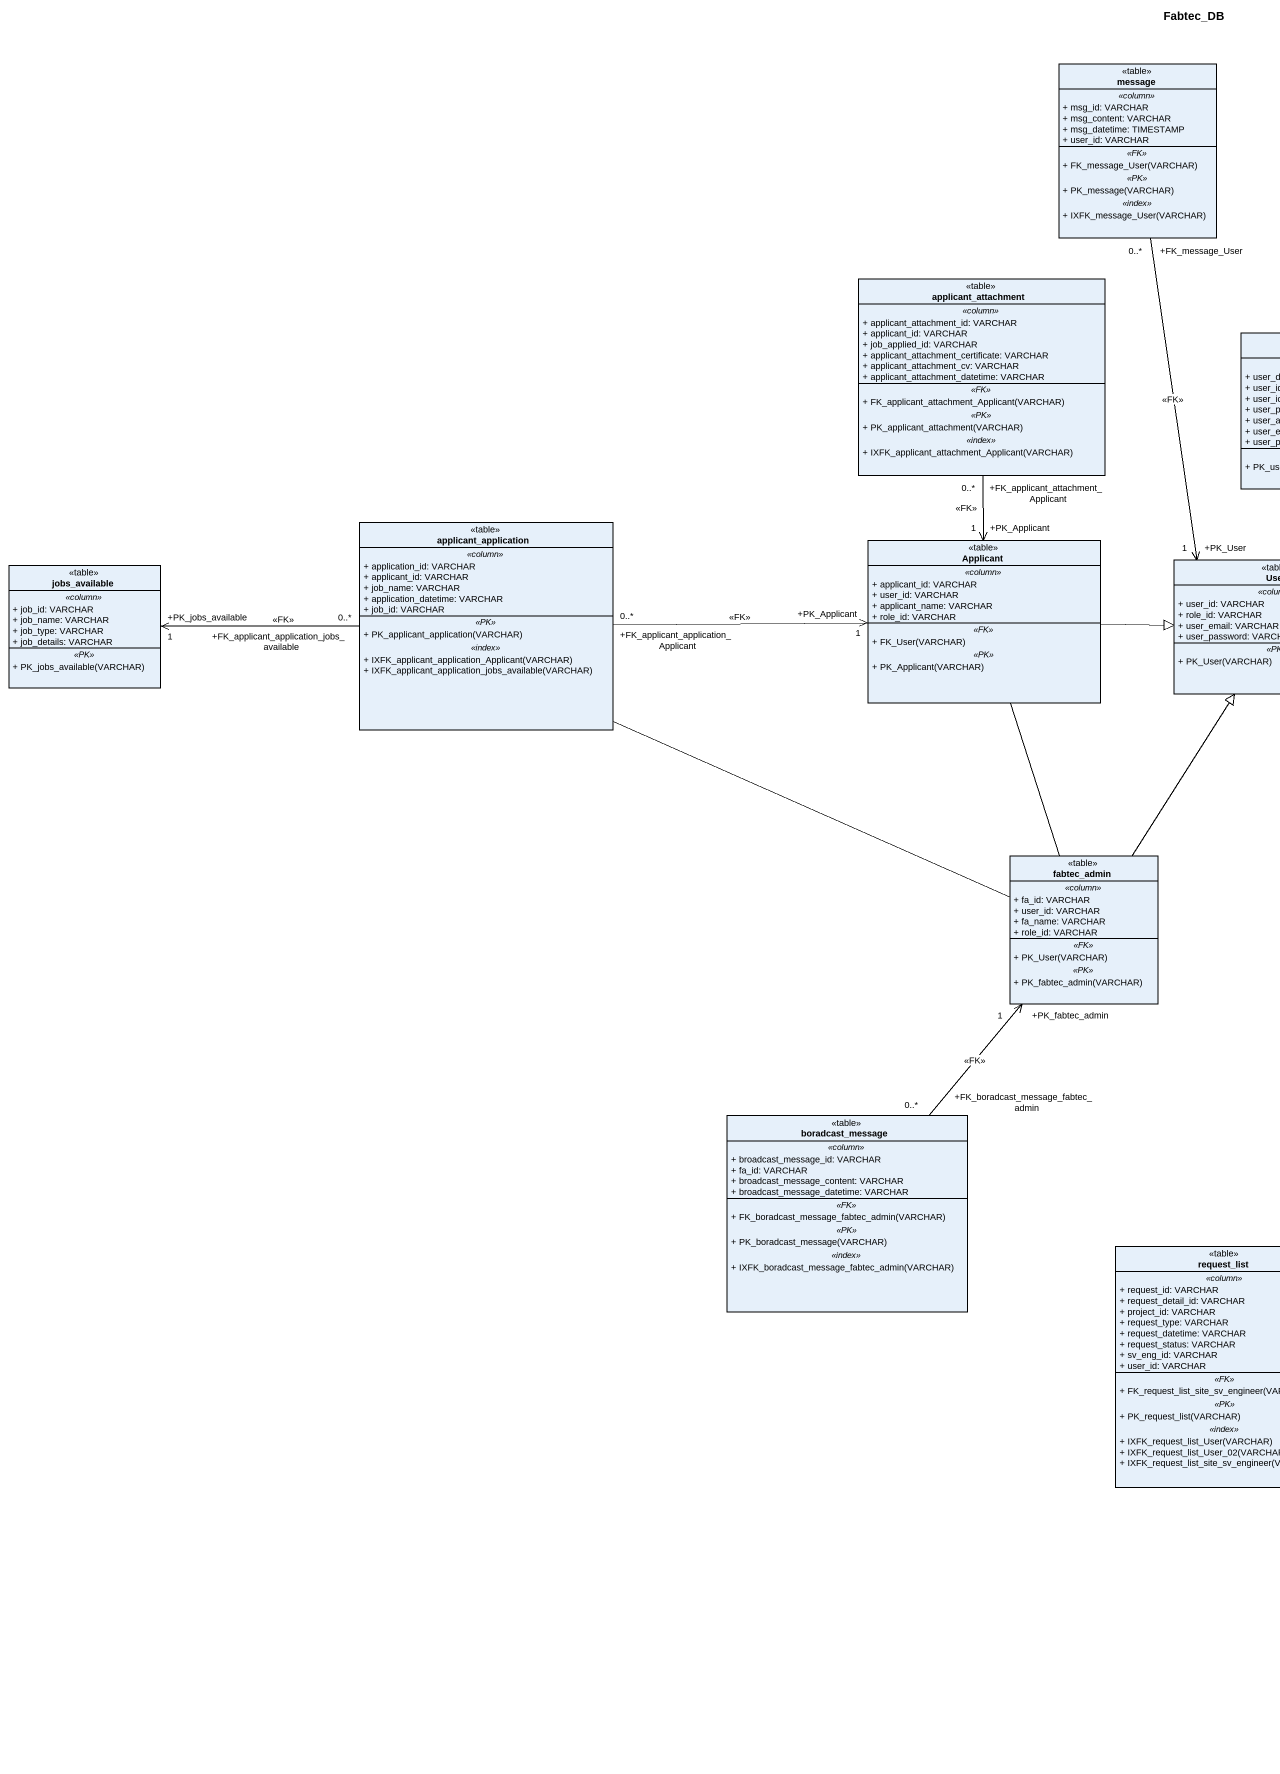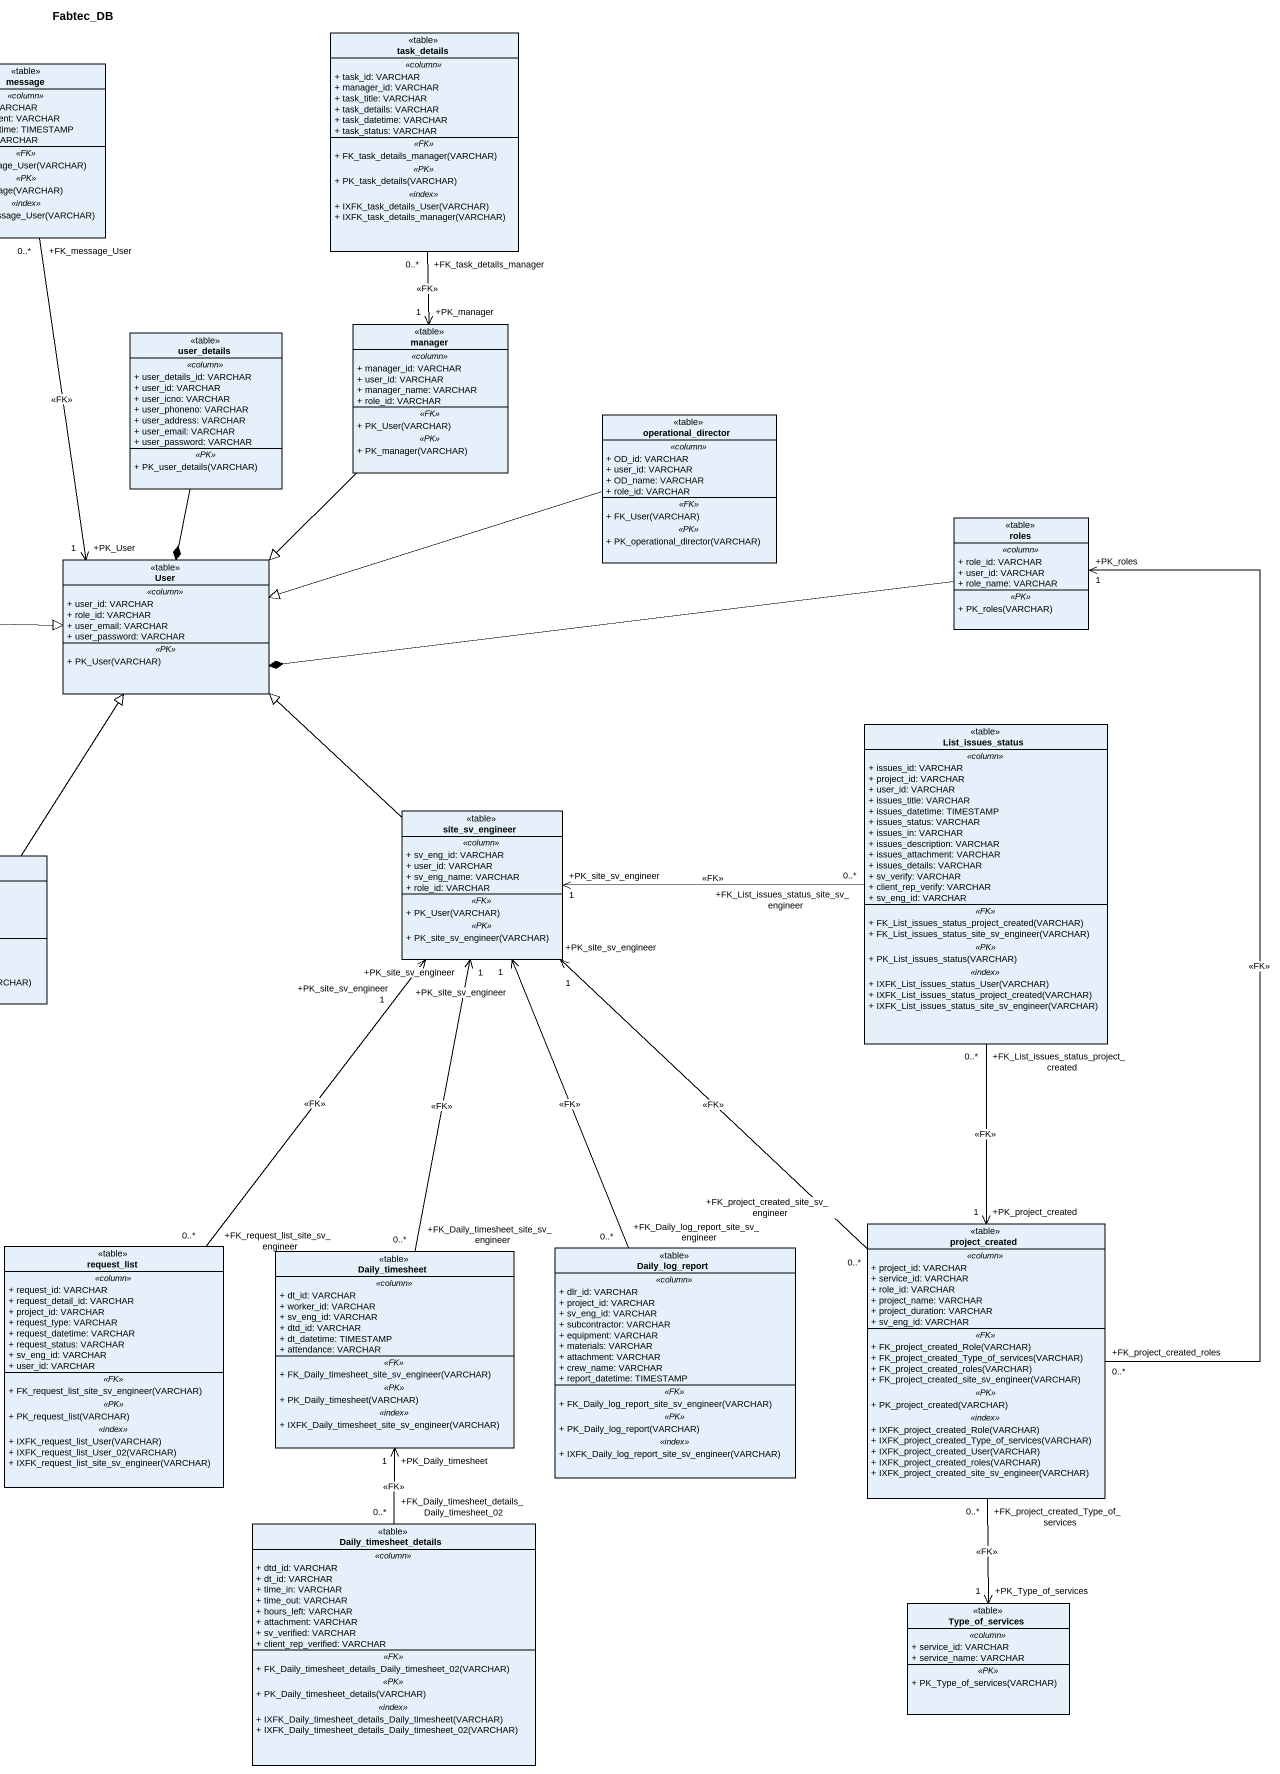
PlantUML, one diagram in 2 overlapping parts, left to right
@startuml
title Fabtec_DB
hide circle
hide empty members
skinparam classAttributeIconSize 0
class task_details <<table>> {
  .. <<column>> ..
  + task_id: VARCHAR
  + manager_id: VARCHAR
  + task_title: VARCHAR
  + task_details: VARCHAR
  + task_datetime: VARCHAR
  + task_status: VARCHAR
  .. <<FK>> ..
  + FK_task_details_manager(VARCHAR)
  .. <<PK>> ..
  + PK_task_details(VARCHAR)
  .. <<index>> ..
  + IXFK_task_details_User(VARCHAR)
  + IXFK_task_details_manager(VARCHAR)
}
class message <<table>> {
  .. <<column>> ..
  + msg_id: VARCHAR
  + msg_content: VARCHAR
  + msg_datetime: TIMESTAMP
  + user_id: VARCHAR
  .. <<FK>> ..
  + FK_message_User(VARCHAR)
  .. <<PK>> ..
  + PK_message(VARCHAR)
  .. <<index>> ..
  + IXFK_message_User(VARCHAR)
}
class applicant_attachment <<table>> {
  .. <<column>> ..
  + applicant_attachment_id: VARCHAR
  + applicant_id: VARCHAR
  + job_applied_id: VARCHAR
  + applicant_attachment_certificate: VARCHAR
  + applicant_attachment_cv: VARCHAR
  + applicant_attachment_datetime: VARCHAR
  .. <<FK>> ..
  + FK_applicant_attachment_Applicant(VARCHAR)
  .. <<PK>> ..
  + PK_applicant_attachment(VARCHAR)
  .. <<index>> ..
  + IXFK_applicant_attachment_Applicant(VARCHAR)
}
class user_details <<table>> {
  .. <<column>> ..
  + user_details_id: VARCHAR
  + user_id: VARCHAR
  + user_icno: VARCHAR
  + user_phoneno: VARCHAR
  + user_address: VARCHAR
  + user_email: VARCHAR
  + user_password: VARCHAR
  .. <<PK>> ..
  + PK_user_details(VARCHAR)
}
class manager <<table>> {
  .. <<column>> ..
  + manager_id: VARCHAR
  + user_id: VARCHAR
  + manager_name: VARCHAR
  + role_id: VARCHAR
  .. <<FK>> ..
  + PK_User(VARCHAR)
  .. <<PK>> ..
  + PK_manager(VARCHAR)
}
class operational_director <<table>> {
  .. <<column>> ..
  + OD_id: VARCHAR
  + user_id: VARCHAR
  + OD_name: VARCHAR
  + role_id: VARCHAR
  .. <<FK>> ..
  + FK_User(VARCHAR)
  .. <<PK>> ..
  + PK_operational_director(VARCHAR)
}
class applicant_application <<table>> {
  .. <<column>> ..
  + application_id: VARCHAR
  + applicant_id: VARCHAR
  + job_name: VARCHAR
  + application_datetime: VARCHAR
  + job_id: VARCHAR
  .. <<PK>> ..
  + PK_applicant_application(VARCHAR)
  .. <<index>> ..
  + IXFK_applicant_application_Applicant(VARCHAR)
  + IXFK_applicant_application_jobs_available(VARCHAR)
}
class Applicant <<table>> {
  .. <<column>> ..
  + applicant_id: VARCHAR
  + user_id: VARCHAR
  + applicant_name: VARCHAR
  + role_id: VARCHAR
  .. <<FK>> ..
  + FK_User(VARCHAR)
  .. <<PK>> ..
  + PK_Applicant(VARCHAR)
}
class roles <<table>> {
  .. <<column>> ..
  + role_id: VARCHAR
  + user_id: VARCHAR
  + role_name: VARCHAR
  .. <<PK>> ..
  + PK_roles(VARCHAR)
}
class jobs_available <<table>> {
  .. <<column>> ..
  + job_id: VARCHAR
  + job_name: VARCHAR
  + job_type: VARCHAR
  + job_details: VARCHAR
  .. <<PK>> ..
  + PK_jobs_available(VARCHAR)
}
class User <<table>> {
  .. <<column>> ..
  + user_id: VARCHAR
  + role_id: VARCHAR
  + user_email: VARCHAR
  + user_password: VARCHAR
  .. <<PK>> ..
  + PK_User(VARCHAR)
}
class List_issues_status <<table>> {
  .. <<column>> ..
  + issues_id: VARCHAR
  + project_id: VARCHAR
  + user_id: VARCHAR
  + issues_title: VARCHAR
  + issues_datetime: TIMESTAMP
  + issues_status: VARCHAR
  + issues_in: VARCHAR
  + issues_description: VARCHAR
  + issues_attachment: VARCHAR
  + issues_details: VARCHAR
  + sv_verify: VARCHAR
  + client_rep_verify: VARCHAR
  + sv_eng_id: VARCHAR
  .. <<FK>> ..
  + FK_List_issues_status_project_created(VARCHAR)
  + FK_List_issues_status_site_sv_engineer(VARCHAR)
  .. <<PK>> ..
  + PK_List_issues_status(VARCHAR)
  .. <<index>> ..
  + IXFK_List_issues_status_User(VARCHAR)
  + IXFK_List_issues_status_project_created(VARCHAR)
  + IXFK_List_issues_status_site_sv_engineer(VARCHAR)
}
class site_sv_engineer <<table>> {
  .. <<column>> ..
  + sv_eng_id: VARCHAR
  + user_id: VARCHAR
  + sv_eng_name: VARCHAR
  + role_id: VARCHAR
  .. <<FK>> ..
  + PK_User(VARCHAR)
  .. <<PK>> ..
  + PK_site_sv_engineer(VARCHAR)
}
class fabtec_admin <<table>> {
  .. <<column>> ..
  + fa_id: VARCHAR
  + user_id: VARCHAR
  + fa_name: VARCHAR
  + role_id: VARCHAR
  .. <<FK>> ..
  + PK_User(VARCHAR)
  .. <<PK>> ..
  + PK_fabtec_admin(VARCHAR)
}
class boradcast_message <<table>> {
  .. <<column>> ..
  + broadcast_message_id: VARCHAR
  + fa_id: VARCHAR
  + broadcast_message_content: VARCHAR
  + broadcast_message_datetime: VARCHAR
  .. <<FK>> ..
  + FK_boradcast_message_fabtec_admin(VARCHAR)
  .. <<PK>> ..
  + PK_boradcast_message(VARCHAR)
  .. <<index>> ..
  + IXFK_boradcast_message_fabtec_admin(VARCHAR)
}
class project_created <<table>> {
  .. <<column>> ..
  + project_id: VARCHAR
  + service_id: VARCHAR
  + role_id: VARCHAR
  + project_name: VARCHAR
  + project_duration: VARCHAR
  + sv_eng_id: VARCHAR
  .. <<FK>> ..
  + FK_project_created_Role(VARCHAR)
  + FK_project_created_Type_of_services(VARCHAR)
  + FK_project_created_roles(VARCHAR)
  + FK_project_created_site_sv_engineer(VARCHAR)
  .. <<PK>> ..
  + PK_project_created(VARCHAR)
  .. <<index>> ..
  + IXFK_project_created_Role(VARCHAR)
  + IXFK_project_created_Type_of_services(VARCHAR)
  + IXFK_project_created_User(VARCHAR)
  + IXFK_project_created_roles(VARCHAR)
  + IXFK_project_created_site_sv_engineer(VARCHAR)
}
class request_list <<table>> {
  .. <<column>> ..
  + request_id: VARCHAR
  + request_detail_id: VARCHAR
  + project_id: VARCHAR
  + request_type: VARCHAR
  + request_datetime: VARCHAR
  + request_status: VARCHAR
  + sv_eng_id: VARCHAR
  + user_id: VARCHAR
  .. <<FK>> ..
  + FK_request_list_site_sv_engineer(VARCHAR)
  .. <<PK>> ..
  + PK_request_list(VARCHAR)
  .. <<index>> ..
  + IXFK_request_list_User(VARCHAR)
  + IXFK_request_list_User_02(VARCHAR)
  + IXFK_request_list_site_sv_engineer(VARCHAR)
}
class Daily_timesheet <<table>> {
  .. <<column>> ..
  + dt_id: VARCHAR
  + worker_id: VARCHAR
  + sv_eng_id: VARCHAR
  + dtd_id: VARCHAR
  + dt_datetime: TIMESTAMP
  + attendance: VARCHAR
  .. <<FK>> ..
  + FK_Daily_timesheet_site_sv_engineer(VARCHAR)
  .. <<PK>> ..
  + PK_Daily_timesheet(VARCHAR)
  .. <<index>> ..
  + IXFK_Daily_timesheet_site_sv_engineer(VARCHAR)
}
class Daily_log_report <<table>> {
  .. <<column>> ..
  + dlr_id: VARCHAR
  + project_id: VARCHAR
  + sv_eng_id: VARCHAR
  + subcontractor: VARCHAR
  + equipment: VARCHAR
  + materials: VARCHAR
  + attachment: VARCHAR
  + crew_name: VARCHAR
  + report_datetime: TIMESTAMP
  .. <<FK>> ..
  + FK_Daily_log_report_site_sv_engineer(VARCHAR)
  .. <<PK>> ..
  + PK_Daily_log_report(VARCHAR)
  .. <<index>> ..
  + IXFK_Daily_log_report_site_sv_engineer(VARCHAR)
}
class Daily_timesheet_details <<table>> {
  .. <<column>> ..
  + dtd_id: VARCHAR
  + dt_id: VARCHAR
  + time_in: VARCHAR
  + time_out: VARCHAR
  + hours_left: VARCHAR
  + attachment: VARCHAR
  + sv_verified: VARCHAR
  + client_rep_verified: VARCHAR
  .. <<FK>> ..
  + FK_Daily_timesheet_details_Daily_timesheet_02(VARCHAR)
  .. <<PK>> ..
  + PK_Daily_timesheet_details(VARCHAR)
  .. <<index>> ..
  + IXFK_Daily_timesheet_details_Daily_timesheet(VARCHAR)
  + IXFK_Daily_timesheet_details_Daily_timesheet_02(VARCHAR)
}
class Type_of_services <<table>> {
  .. <<column>> ..
  + service_id: VARCHAR
  + service_name: VARCHAR
  .. <<PK>> ..
  + PK_Type_of_services(VARCHAR)
}
task_details "+FK_task_details_manager\n0..*" --> "+PK_manager\n1" manager : <<FK>>
message "+FK_message_User\n0..*" --> "+PK_User\n1" User : <<FK>>
applicant_attachment "+FK_applicant_attachment_Applicant\n0..*" --> "+PK_Applicant\n1" Applicant : <<FK>>
user_details --* User
manager --|> User
operational_director -left-|> User
applicant_application "+FK_applicant_application_Applicant\n0..*" -right-> "+PK_Applicant\n1" Applicant : <<FK>>
applicant_application "+FK_applicant_application_jobs_available\n0..*" -left-> "+PK_jobs_available\n1" jobs_available : <<FK>>
Applicant -right-|> User
roles -left-* User
List_issues_status "+FK_List_issues_status_site_sv_engineer\n0..*" -left-> "+PK_site_sv_engineer\n1" site_sv_engineer : <<FK>>
List_issues_status "+FK_List_issues_status_project_created\n0..*" --> "+PK_project_created\n1" project_created : <<FK>>
site_sv_engineer -up-|> User
fabtec_admin -left- applicant_application
fabtec_admin -up- Applicant
fabtec_admin -up-|> User
boradcast_message "+FK_boradcast_message_fabtec_admin\n0..*" -up-> "+PK_fabtec_admin\n1" fabtec_admin : <<FK>>
project_created "+FK_project_created_roles\n0..*" -up-> "+PK_roles\n1" roles : <<FK>>
project_created "+FK_project_created_site_sv_engineer\n0..*" -up-> "+PK_site_sv_engineer\n1" site_sv_engineer : <<FK>>
project_created "+FK_project_created_Type_of_services\n0..*" --> "+PK_Type_of_services\n1" Type_of_services : <<FK>>
request_list "+FK_request_list_site_sv_engineer\n0..*" -up-> "+PK_site_sv_engineer\n1" site_sv_engineer : <<FK>>
Daily_timesheet "+FK_Daily_timesheet_site_sv_engineer\n0..*" -up-> "+PK_site_sv_engineer\n1" site_sv_engineer : <<FK>>
Daily_log_report "+FK_Daily_log_report_site_sv_engineer\n0..*" -up-> "+PK_site_sv_engineer\n1" site_sv_engineer : <<FK>>
Daily_timesheet_details "+FK_Daily_timesheet_details_Daily_timesheet_02\n0..*" -up-> "+PK_Daily_timesheet\n1" Daily_timesheet : <<FK>>
@enduml
